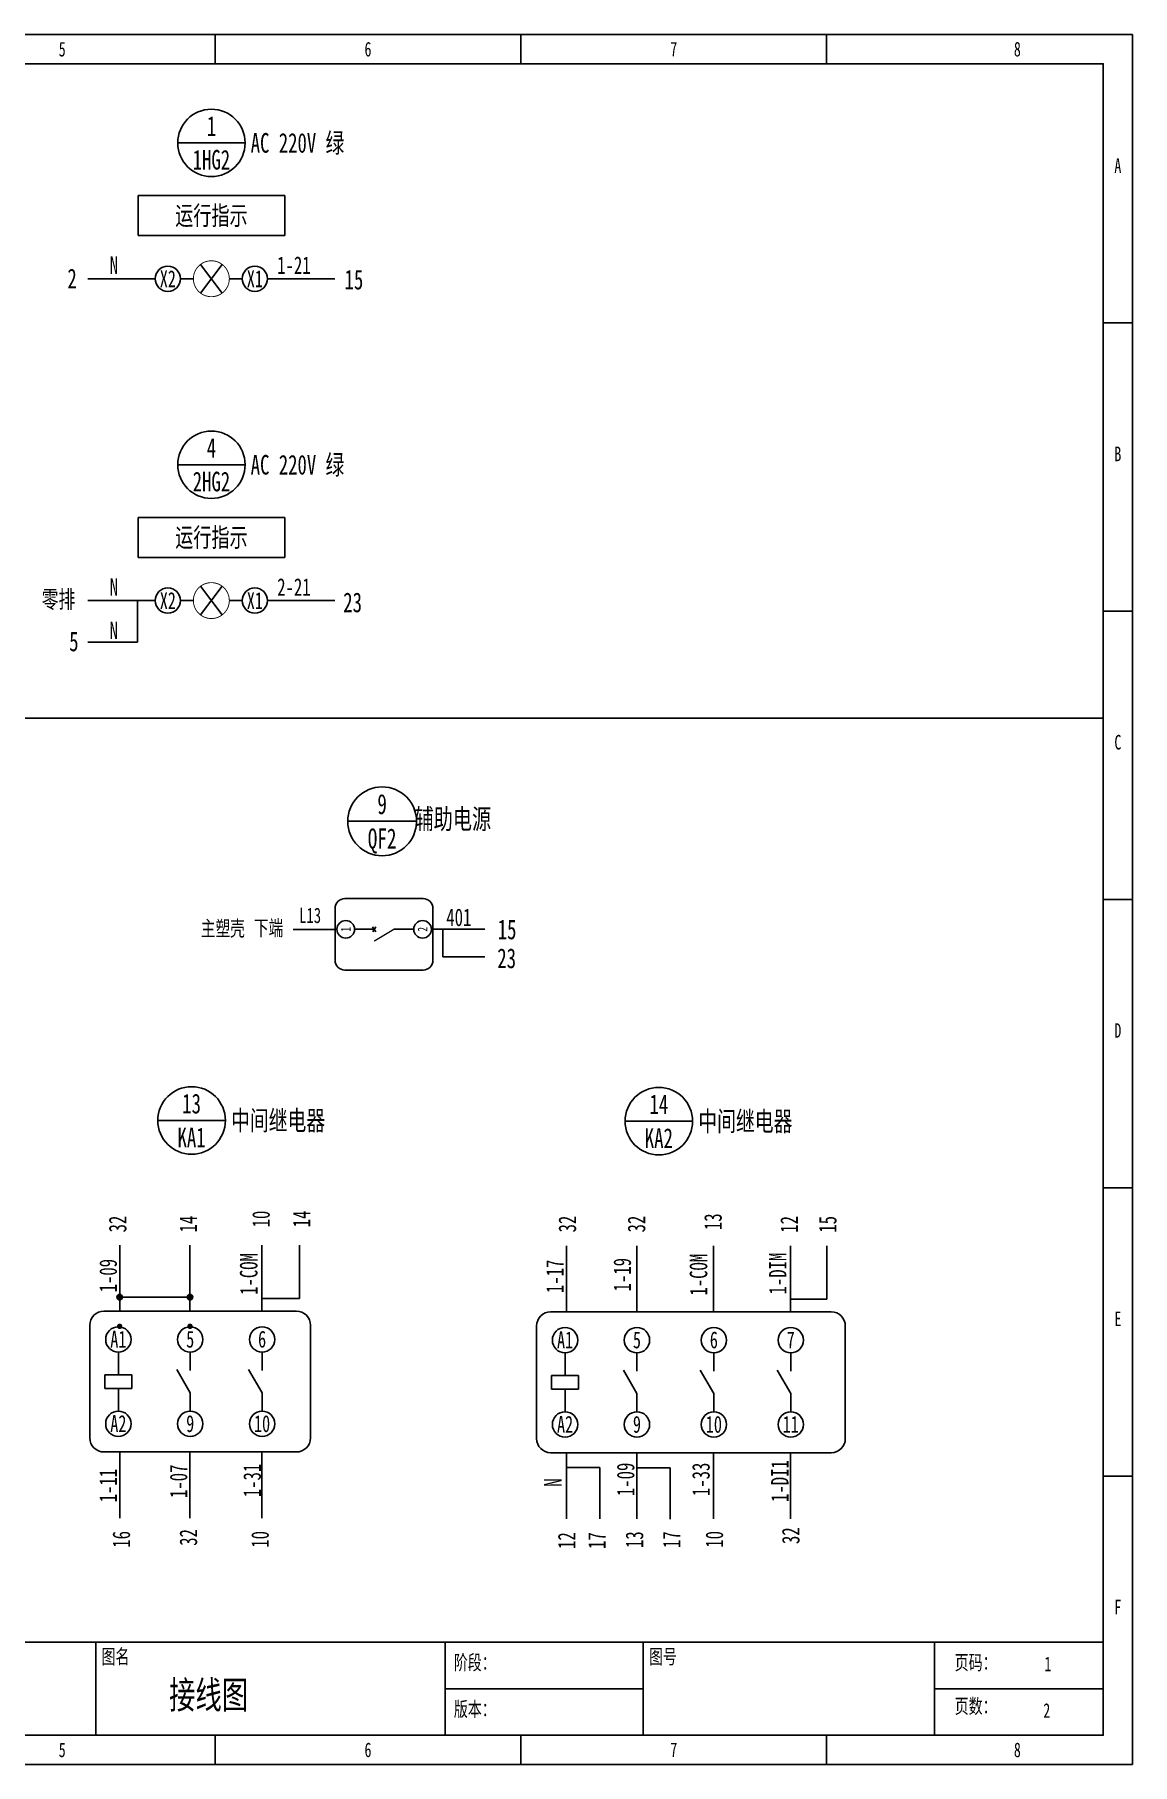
# Model space of a CAD drawing. Header units: millimetres. Extents: x 401220 to 2750366, y -101310 to 943175.
# Drawn here: x 1143303 to 1171020, y 442864 to 486537 of the extents above; entities that cross this region are included whole.
import ezdxf
from ezdxf.enums import TextEntityAlignment as Align

# ---------------------------------------------------------------- set-up
doc = ezdxf.new("R2010")
doc.units = ezdxf.units.MM
doc.styles.add('IDQSTYLE', font='NSimSun.ttf', dxfattribs={"width": 0.7})

msp = doc.modelspace()

# ---------------------------------------------------------------- hatches: boundary and pattern name
h = msp.add_hatch(color=256)
h.dxf.hatch_style = 1
h.paths.add_polyline_path([(1145450.6441, 454729.43122, 0.4142135624), (1145381.26534, 454660.05246), (1145450.6441, 454660.05246)])
h.paths.add_polyline_path([(1145450.6441, 454660.05246), (1145381.26534, 454660.05246, 0.4142135624), (1145450.6441, 454590.6737)])
h.paths.add_polyline_path([(1145520.02286, 454660.05246, 0.4142135624), (1145450.6441, 454729.43122), (1145450.6441, 454590.6737, 0.4142135624)])
h = msp.add_hatch(color=256)
h.dxf.hatch_style = 1
h.paths.add_polyline_path([(1147225.97929, 454729.43122, 0.4142135624), (1147156.60053, 454660.05246), (1147225.97929, 454660.05246)])
h.paths.add_polyline_path([(1147225.97929, 454660.05246), (1147156.60053, 454660.05246, 0.4142135624), (1147225.97929, 454590.6737)])
h.paths.add_polyline_path([(1147295.35804, 454660.05246, 0.4142135624), (1147225.97929, 454729.43122), (1147225.97929, 454590.6737, 0.4142135624)])
h = msp.add_hatch(color=256)
h.dxf.hatch_style = 1
h.paths.add_polyline_path([(1145450.6441, 453994.407, 0.4142135624), (1145381.26534, 453925.02824), (1145450.6441, 453925.02824)])
h.paths.add_polyline_path([(1145450.6441, 453925.02824), (1145381.26534, 453925.02824, 0.4142135624), (1145450.6441, 453855.64949)])
h.paths.add_polyline_path([(1145520.02286, 453925.02824, 0.4142135624), (1145450.6441, 453994.407), (1145450.6441, 453855.64949, 0.4142135624)])
h = msp.add_hatch(color=256)
h.dxf.hatch_style = 1
h.paths.add_polyline_path([(1147225.97929, 453994.407, 0.4142135624), (1147156.60053, 453925.02824), (1147225.97929, 453925.02824)])
h.paths.add_polyline_path([(1147225.97929, 453925.02824), (1147156.60053, 453925.02824, 0.4142135624), (1147225.97929, 453855.64949)])
h.paths.add_polyline_path([(1147295.35804, 453925.02824, 0.4142135624), (1147225.97929, 453994.407), (1147225.97929, 453855.64949, 0.4142135624)])

# ---------------------------------------------------------------- linework, layer by layer
at = {"ltscale": 4}
for p, q in [((1147859.96493, 485801.79553), (1147859.96493, 486537.0285)), ((1155579.91116, 485801.79553), (1155579.91116, 486537.0285)), ((1163299.8574, 485801.79553), (1163299.8574, 486537.0285)), ((1170284.57066, 479258.22205), (1171019.80363, 479258.22205)), ((1170284.57066, 471979.4156), (1171019.80363, 471979.4156)), ((1170284.57066, 464700.60915), (1171019.80363, 464700.60915)), ((1170284.57066, 457421.8027), (1171019.80363, 457421.8027)), ((1170284.57066, 450142.99625), (1171019.80363, 450142.99625)), ((1112054.11905, 445952.16829), (1170284.57066, 445952.16829)), ((1144845.50973, 445952.16829), (1144845.50973, 443599.42277)), ((1153668.30543, 445952.16829), (1153668.30543, 443599.42277)), ((1158667.88966, 445952.16829), (1158667.88966, 443599.42277)), ((1166020.21941, 445952.16829), (1166020.21941, 443599.42277)), ((1153668.30543, 444775.79553), (1158667.88966, 444775.79553)), ((1166020.21941, 444775.79553), (1170284.57066, 444775.79553)), ((1147859.96493, 442864.1898), (1147859.96493, 443599.42277)), ((1155579.91116, 442864.1898), (1155579.91116, 443599.42277)), ((1163299.8574, 442864.1898), (1163299.8574, 443599.42277))]:
    msp.add_line(p, q, dxfattribs=at)
for p, q in [((1146916.27179, 483802.84735), (1148617.10263, 483802.84735)), ((1145915.31299, 482473.09505), (1149618.06143, 482473.09505)), ((1145915.31299, 481464.1497), (1145915.31299, 482473.09505)), ((1149618.06143, 482473.09505), (1149618.06143, 481464.1497)), ((1149618.06143, 481464.1497), (1145915.31299, 481464.1497)), ((1147493.13744, 480735.6824), (1148037.40331, 480009.99457)), ((1146349.32817, 480372.83832), (1144648.49733, 480372.83832)), ((1146985.72272, 480372.83843), (1147198.32677, 480372.83849)), ((1147198.32677, 480372.83849), (1147311.71549, 480372.83849)), ((1148218.82527, 480372.83849), (1148332.21399, 480372.83849)), ((1148332.21399, 480372.83849), (1148544.81766, 480372.83843)), ((1149184.04624, 480372.83832), (1150884.87708, 480372.83832)), ((1146916.27179, 475677.28331), (1148617.10263, 475677.28331)), ((1145915.31299, 474347.53101), (1149618.06143, 474347.53101)), ((1145915.31299, 473338.58566), (1145915.31299, 474347.53101)), ((1149618.06143, 474347.53101), (1149618.06143, 473338.58566)), ((1149618.06143, 473338.58566), (1145915.31299, 473338.58566)), ((1147493.13744, 472610.11836), (1148037.40331, 471884.43054)), ((1146349.32817, 472247.27428), (1144648.49733, 472247.27428)), ((1145899.5338, 472247.27428), (1145899.5338, 471198.08281)), ((1146985.72272, 472247.27439), (1147198.32677, 472247.27445)), ((1147198.32677, 472247.27445), (1147311.71549, 472247.27445)), ((1148218.82527, 472247.27445), (1148332.21399, 472247.27445)), ((1148332.21399, 472247.27445), (1148544.81766, 472247.27439)), ((1149184.04624, 472247.27428), (1150884.87708, 472247.27428)), ((1145899.5338, 471198.08281), (1144648.49733, 471198.08281)), ((1112054.11905, 469282.39494), (1170284.57066, 469282.39494)), ((1151208.50872, 466674.90144), (1152945.99927, 466674.90144)), ((1151136.69809, 464723.81161), (1153113.61565, 464723.81161)), ((1150889.5834, 464476.69691), (1150889.5834, 463165.54745)), ((1153360.73034, 464476.69691), (1153360.73034, 463165.54692)), ((1150560.80458, 463944.05957), (1149829.34509, 463944.05957)), ((1150886.97953, 463944.05957), (1150155.52003, 463944.05957)), ((1151380.90735, 463947.43079), (1151630.92748, 463947.43079)), ((1151878.04218, 463947.43077), (1151630.92748, 463947.43079)), ((1151834.8251, 464012.30386), (1151921.25925, 463882.55767)), ((1151842.68274, 463882.55768), (1151919.68773, 464012.30386)), ((1152619.38626, 463947.43071), (1152372.27156, 463947.43073)), ((1152619.38626, 463947.43079), (1152875.79026, 463947.43079)), ((1153360.73034, 463947.43079), (1154666.27752, 463947.43079)), ((1153610.20956, 463947.43079), (1153610.20956, 463252.11016)), ((1153610.20956, 463252.11016), (1154666.27752, 463252.11016)), ((1151136.69809, 462918.43223), (1153113.61565, 462918.43223)), ((1146413.11842, 459121.52206), (1148119.92513, 459121.52206)), ((1158210.33933, 459103.69854), (1159917.14604, 459103.69854)), ((1145450.6441, 454307.41419), (1145450.6441, 455973.81228)), ((1145450.6441, 454307.41419), (1145450.6441, 455973.81228)), ((1147225.97929, 454307.41419), (1147225.97929, 455973.81228)), ((1147225.97929, 454307.41419), (1147225.97929, 455973.81228)), ((1149040.71081, 454307.41419), (1149040.71081, 455973.81228)), ((1149040.71081, 454307.41419), (1149040.71081, 455973.81228)), ((1149992.16862, 454894.97798), (1149992.16862, 455973.81228)), ((1149992.16862, 454630.64403), (1149992.16862, 455973.81228)), ((1149992.16862, 454894.97798), (1149992.16862, 455973.81228)), ((1149992.16862, 454630.64403), (1149992.16862, 455973.81228)), ((1156729.42833, 454289.59067), (1156729.42833, 455955.98876)), ((1156729.42833, 454289.59067), (1156729.42833, 455955.98876)), ((1158504.76352, 454289.59067), (1158504.76352, 455955.98876)), ((1158504.76352, 454289.59067), (1158504.76352, 455955.98876)), ((1160446.47926, 454289.59067), (1160446.47926, 455955.98876)), ((1160446.47926, 454289.59067), (1160446.47926, 455955.98876)), ((1162388.195, 454289.59067), (1162388.195, 455955.98876)), ((1162388.195, 454289.59067), (1162388.195, 455955.98876)), ((1163302.29311, 454612.82051), (1163302.29311, 455955.98876)), ((1163302.29311, 454612.82051), (1163302.29311, 455955.98876)), ((1147225.97929, 454660.05246), (1145450.6441, 454660.05246)), ((1148118.07842, 454307.41419), (1145053.08514, 454307.41419)), ((1148118.07842, 454307.41419), (1145053.08514, 454307.41419)), ((1149913.61784, 454307.41419), (1145117.5654, 454307.41419)), ((1149913.61784, 454307.41419), (1145117.5654, 454307.41419)), ((1148739.10492, 454307.41419), (1145674.11164, 454307.41419)), ((1148739.10492, 454307.41419), (1145674.11164, 454307.41419)), ((1149040.71081, 454630.64403), (1149992.16862, 454630.64403)), ((1149040.71081, 454630.64403), (1149992.16862, 454630.64403)), ((1160369.57217, 454289.59067), (1156331.86937, 454289.59067)), ((1160369.57217, 454289.59067), (1156331.86937, 454289.59067)), ((1163415.58926, 454289.59067), (1160369.57217, 454289.59067)), ((1163415.58926, 454289.59067), (1160369.57217, 454289.59067)), ((1162388.195, 454612.82051), (1163302.29311, 454612.82051)), ((1162388.195, 454612.82051), (1163302.29311, 454612.82051)), ((1144697.50041, 453951.82946), (1144697.50041, 451107.15161)), ((1144697.50041, 453951.82946), (1144697.50041, 451107.15161)), ((1150269.20257, 451107.15161), (1150269.20257, 453951.82946)), ((1150269.20257, 451107.15161), (1150269.20257, 453951.82946)), ((1155976.28464, 453934.00594), (1155976.28464, 451089.32809)), ((1155976.28464, 453934.00594), (1155976.28464, 451089.32809)), ((1163771.17399, 451089.32809), (1163771.17399, 453934.00594)), ((1163771.17399, 451089.32809), (1163771.17399, 453934.00594)), ((1145417.14151, 453095.96624), (1145417.14148, 452697.71134)), ((1145417.14151, 453095.96624), (1145417.14148, 452697.71134)), ((1145417.14151, 453272.93829), (1145417.14151, 453095.96624)), ((1145417.14151, 453272.93829), (1145417.14151, 453095.96624)), ((1147231.87304, 453095.96624), (1147231.87301, 452811.49846)), ((1147231.87304, 453095.96624), (1147231.87301, 452811.49846)), ((1147231.87304, 453272.93829), (1147231.87304, 453095.96624)), ((1147231.87304, 453272.93829), (1147231.87304, 453095.96624)), ((1149046.60456, 453095.96624), (1149046.60454, 452811.49846)), ((1149046.60456, 453095.96624), (1149046.60454, 452811.49846)), ((1149046.60456, 453272.93829), (1149046.60456, 453095.96624)), ((1149046.60456, 453272.93829), (1149046.60456, 453095.96624)), ((1156695.92574, 453078.14272), (1156695.92571, 452679.88782)), ((1156695.92574, 453078.14272), (1156695.92571, 452679.88782)), ((1156695.92574, 453255.11477), (1156695.92574, 453078.14272)), ((1156695.92574, 453255.11477), (1156695.92574, 453078.14272)), ((1158510.65727, 453078.14272), (1158510.65724, 452793.67494)), ((1158510.65727, 453078.14272), (1158510.65724, 452793.67494)), ((1158510.65727, 453255.11477), (1158510.65727, 453078.14272)), ((1158510.65727, 453255.11477), (1158510.65727, 453078.14272)), ((1160452.37301, 453078.14272), (1160452.37299, 452793.67494)), ((1160452.37301, 453078.14272), (1160452.37299, 452793.67494)), ((1160452.37301, 453255.11477), (1160452.37301, 453078.14272)), ((1160452.37301, 453255.11477), (1160452.37301, 453078.14272)), ((1162394.08875, 453078.14272), (1162394.08873, 452793.67494)), ((1162394.08875, 453078.14272), (1162394.08873, 452793.67494)), ((1162394.08875, 453255.11477), (1162394.08875, 453078.14272)), ((1162394.08875, 453255.11477), (1162394.08875, 453078.14272)), ((1145075.78014, 452697.71137), (1145075.78011, 452356.35003)), ((1145075.78014, 452697.71137), (1145075.78011, 452356.35003)), ((1145758.50282, 452697.71131), (1145075.78014, 452697.71137)), ((1145758.50282, 452697.71131), (1145075.78014, 452697.71137)), ((1145758.5028, 452356.34997), (1145758.50282, 452697.71131)), ((1145758.5028, 452356.34997), (1145758.50282, 452697.71131)), ((1147231.87297, 452242.56289), (1146890.51167, 452833.8181)), ((1147231.87297, 452242.56289), (1146890.51167, 452833.8181)), ((1149046.60449, 452242.56375), (1148705.2432, 452833.81897)), ((1149046.60449, 452242.56375), (1148705.2432, 452833.81897)), ((1156354.56437, 452679.88785), (1156354.56434, 452338.52651)), ((1156354.56437, 452679.88785), (1156354.56434, 452338.52651)), ((1157037.28705, 452679.8878), (1156354.56437, 452679.88785)), ((1157037.28705, 452679.8878), (1156354.56437, 452679.88785)), ((1157037.28703, 452338.52645), (1157037.28705, 452679.8878)), ((1157037.28703, 452338.52645), (1157037.28705, 452679.8878)), ((1158510.6572, 452224.73951), (1158169.2959, 452815.99473)), ((1158510.6572, 452224.73951), (1158169.2959, 452815.99473)), ((1160452.37294, 452224.73951), (1160111.01165, 452815.99473)), ((1160452.37294, 452224.73951), (1160111.01165, 452815.99473)), ((1162394.08868, 452224.73951), (1162052.72739, 452815.99473)), ((1162394.08868, 452224.73951), (1162052.72739, 452815.99473)), ((1145075.78011, 452356.35003), (1145758.5028, 452356.34997)), ((1145075.78011, 452356.35003), (1145758.5028, 452356.34997)), ((1145417.14145, 452356.35), (1145417.14142, 451958.0951)), ((1145417.14145, 452356.35), (1145417.14142, 451958.0951)), ((1147231.87295, 451958.0951), (1147231.87297, 452242.56289)), ((1147231.87295, 451958.0951), (1147231.87297, 452242.56289)), ((1149046.60447, 451958.0951), (1149046.60449, 452242.56289)), ((1149046.60447, 451958.0951), (1149046.60449, 452242.56289)), ((1156354.56434, 452338.52651), (1157037.28703, 452338.52645)), ((1156354.56434, 452338.52651), (1157037.28703, 452338.52645)), ((1156695.92568, 452338.52648), (1156695.92565, 451940.27158)), ((1156695.92568, 452338.52648), (1156695.92565, 451940.27158)), ((1158510.65718, 451940.27158), (1158510.6572, 452224.73937)), ((1158510.65718, 451940.27158), (1158510.6572, 452224.73937)), ((1158510.65718, 451940.27158), (1158510.6572, 452224.73937)), ((1158510.65718, 451940.27158), (1158510.6572, 452224.73937)), ((1160452.37292, 451940.27158), (1160452.37294, 452224.73937)), ((1160452.37292, 451940.27158), (1160452.37294, 452224.73937)), ((1162394.08866, 451940.27158), (1162394.08868, 452224.73937)), ((1162394.08866, 451940.27158), (1162394.08868, 452224.73937)), ((1145417.14151, 451958.0951), (1145417.14151, 451784.0441)), ((1145417.14151, 451958.0951), (1145417.14151, 451784.0441)), ((1147231.87304, 451958.0951), (1147231.87304, 451784.0441)), ((1147231.87304, 451958.0951), (1147231.87304, 451784.0441)), ((1149046.60456, 451958.0951), (1149046.60456, 451784.0441)), ((1149046.60456, 451958.0951), (1149046.60456, 451784.0441)), ((1156695.92574, 451940.27158), (1156695.92574, 451766.22058)), ((1156695.92574, 451940.27158), (1156695.92574, 451766.22058)), ((1158510.65727, 451940.27158), (1158510.65727, 451766.22058)), ((1158510.65727, 451940.27158), (1158510.65727, 451766.22058)), ((1160452.37301, 451940.27158), (1160452.37301, 451766.22058)), ((1160452.37301, 451940.27158), (1160452.37301, 451766.22058)), ((1162394.08875, 451940.27158), (1162394.08875, 451766.22058)), ((1162394.08875, 451940.27158), (1162394.08875, 451766.22058)), ((1145053.08514, 450751.56688), (1148118.07842, 450751.56688)), ((1145053.08514, 450751.56688), (1148118.07842, 450751.56688)), ((1145117.5654, 450751.56688), (1149913.61784, 450751.56688)), ((1145117.5654, 450751.56688), (1149913.61784, 450751.56688)), ((1145450.6441, 449085.16879), (1145450.6441, 450751.56688)), ((1145450.6441, 449085.16879), (1145450.6441, 450751.56688)), ((1145674.11164, 450751.56688), (1148739.10492, 450751.56688)), ((1145674.11164, 450751.56688), (1148739.10492, 450751.56688)), ((1147225.97929, 449085.16879), (1147225.97929, 450751.56688)), ((1147225.97929, 449085.16879), (1147225.97929, 450751.56688)), ((1149040.71081, 449085.16879), (1149040.71081, 450751.56688)), ((1149040.71081, 449085.16879), (1149040.71081, 450751.56688)), ((1156331.86937, 450733.74336), (1160369.57217, 450733.74336)), ((1156331.86937, 450733.74336), (1160369.57217, 450733.74336)), ((1156729.42833, 449067.34527), (1156729.42833, 450733.74336)), ((1156729.42833, 449067.34527), (1156729.42833, 450733.74336)), ((1156729.42833, 449067.34527), (1156729.42833, 450733.74336)), ((1156729.42833, 449067.34527), (1156729.42833, 450733.74336)), ((1158504.76352, 449067.34527), (1158504.76352, 450733.74336)), ((1158504.76352, 449067.34527), (1158504.76352, 450733.74336)), ((1160369.57217, 450733.74336), (1163415.58926, 450733.74336)), ((1160369.57217, 450733.74336), (1163415.58926, 450733.74336)), ((1160446.47926, 449067.34527), (1160446.47926, 450733.74336)), ((1160446.47926, 449067.34527), (1160446.47926, 450733.74336)), ((1162388.195, 449067.34527), (1162388.195, 450733.74336)), ((1162388.195, 449067.34527), (1162388.195, 450733.74336)), ((1157576.48078, 450357.32689), (1156729.42833, 450357.32689)), ((1157576.48078, 450357.32689), (1156729.42833, 450357.32689)), ((1157576.48078, 450357.32689), (1157576.48078, 449067.34527)), ((1157576.48078, 450357.32689), (1157576.48078, 449067.34527)), ((1157576.48078, 450357.32689), (1157576.48078, 449067.34527)), ((1157576.48078, 450357.32689), (1157576.48078, 449067.34527)), ((1159351.81597, 450347.71601), (1158504.76352, 450347.71601)), ((1159351.81597, 450347.71601), (1158504.76352, 450347.71601)), ((1159351.81597, 450347.71601), (1159351.81597, 449057.7344)), ((1159351.81597, 450347.71601), (1159351.81597, 449057.7344)), ((1159351.81597, 450347.71601), (1159351.81597, 449057.7344)), ((1159351.81597, 450347.71601), (1159351.81597, 449057.7344))]:
    msp.add_line(p, q)
for points in [[(1110436.60651, 442864.1898), (1171019.80363, 442864.1898), (1171019.80363, 486537.0285), (1110436.60651, 486537.0285)], [(1112054.11905, 443599.42277), (1170284.57066, 443599.42277), (1170284.57066, 485801.79553), (1112054.11905, 485801.79553)]]:
    msp.add_lwpolyline(points, close=True, dxfattribs=at)
at = {"const_width": 22.67774}
for points in [[(1147311.71549, 480372.83849, 1), (1148218.82527, 480372.83849, 1)], [(1147311.71549, 472247.27445, 1), (1148218.82527, 472247.27445, 1)]]:
    msp.add_lwpolyline(points, format="xyb", close=True, dxfattribs=at)
for points in [[(1148037.40331, 480735.6824), (1147493.13744, 480009.99457)], [(1148037.40331, 472610.11836), (1147493.13744, 471884.43054)]]:
    msp.add_lwpolyline(points)
at = {"const_width": 34.59606}
msp.add_lwpolyline([(1152372.27159, 463947.43073), (1151878.04217, 463650.89313)], dxfattribs=at)
for centre, radius in [((1147766.68721, 483802.84735), 850.41542), ((1146666.81694, 480372.83843), 318.90578), ((1148863.72344, 480372.83843), 318.90578), ((1147766.68721, 475677.28331), 850.41542), ((1146666.81694, 472247.27439), 318.90578), ((1148863.72344, 472247.27439), 318.90578), ((1152077.25399, 466674.90144), 868.74527), ((1151158.50413, 463947.43079), 222.40322), ((1153098.19348, 463947.43079), 222.40322), ((1147266.52178, 459121.52206), 853.40336), ((1159063.74268, 459103.69854), 853.40336), ((1145450.6441, 454660.05246), 69.37876), ((1147225.97929, 454660.05246), 69.37876), ((1145417.14151, 453592.96455), 320.02626), ((1145417.14151, 453592.96455), 320.02626), ((1147231.87304, 453592.96455), 320.02626), ((1147231.87304, 453592.96455), 320.02626), ((1149046.60456, 453592.96455), 320.02626), ((1149046.60456, 453592.96455), 320.02626), ((1156695.92574, 453575.14103), 320.02626), ((1156695.92574, 453575.14103), 320.02626), ((1158510.65727, 453575.14103), 320.02626), ((1158510.65727, 453575.14103), 320.02626), ((1160452.37301, 453575.14103), 320.02626), ((1160452.37301, 453575.14103), 320.02626), ((1162394.08875, 453575.14103), 320.02626), ((1162394.08875, 453575.14103), 320.02626), ((1145417.14151, 451464.01784), 320.02626), ((1145417.14151, 451464.01784), 320.02626), ((1147231.87304, 451464.01784), 320.02626), ((1147231.87304, 451464.01784), 320.02626), ((1149046.60456, 451464.01784), 320.02626), ((1149046.60456, 451464.01784), 320.02626), ((1156695.92574, 451446.19433), 320.02626), ((1156695.92574, 451446.19433), 320.02626), ((1158510.65727, 451446.19433), 320.02626), ((1158510.65727, 451446.19433), 320.02626), ((1160452.37301, 451446.19433), 320.02626), ((1160452.37301, 451446.19433), 320.02626), ((1162394.08875, 451446.19433), 320.02626), ((1162394.08875, 451446.19433), 320.02626)]:
    msp.add_circle(centre, radius)
for centre, radius, start, end in [((1151136.69809, 464476.69691), 247.11469, 90, 180), ((1153113.61565, 464476.69691), 247.11469, 0, 90), ((1151136.69809, 463165.54692), 247.11469, 180, 270), ((1153113.61565, 463165.54692), 247.11469, 270, 0), ((1145053.08514, 453951.82946), 355.58473, 90, 180), ((1145053.08514, 453951.82946), 355.58473, 90, 180), ((1149913.61784, 453951.82946), 355.58473, 0, 90), ((1149913.61784, 453951.82946), 355.58473, 0, 90), ((1156331.86937, 453934.00594), 355.58473, 90, 180), ((1156331.86937, 453934.00594), 355.58473, 90, 180), ((1163415.58926, 453934.00594), 355.58473, 0, 90), ((1163415.58926, 453934.00594), 355.58473, 0, 90), ((1145053.08514, 451107.15161), 355.58473, 180, 270), ((1145053.08514, 451107.15161), 355.58473, 180, 270), ((1149913.61784, 451107.15161), 355.58473, 270, 0), ((1149913.61784, 451107.15161), 355.58473, 270, 0), ((1156331.86937, 451089.32809), 355.58473, 180, 270), ((1156331.86937, 451089.32809), 355.58473, 180, 270), ((1163415.58926, 451089.32809), 355.58473, 270, 0), ((1163415.58926, 451089.32809), 355.58473, 270, 0)]:
    msp.add_arc(centre, radius, start, end)
for p in [(1147765.27038, 480372.83849), (1147765.27038, 472247.27445)]:
    msp.add_point(p)

# ---------------------------------------------------------------- texts
at = {"style": 'IDQSTYLE', "width": 0.7}
for s, p in [('5', (1143999.99181, 485875.31882)), ('6', (1151719.93805, 485875.31882)), ('7', (1159439.88428, 485875.31882)), ('8', (1168115.63338, 485875.31882)), ('A', (1170652.18715, 482934.38693)), ('B', (1170652.18715, 475655.58047)), ('C', (1170652.18715, 468376.77402)), ('D', (1170652.18715, 461097.96757)), ('E', (1170652.18715, 453819.16112)), ('F', (1170652.18715, 446540.35467)), ('5', (1143999.99181, 442937.71309)), ('6', (1151719.93805, 442937.71309)), ('7', (1159439.88428, 442937.71309)), ('8', (1168115.63338, 442937.71309))]:
    msp.add_text(s, height=368.35172, dxfattribs=at).set_placement(p, align=Align.BOTTOM_CENTER)
for s, height, p in [('1', 496.07566, (1147766.68721, 484228.05506)), ('1HG2', 496.075662, (1147766.68721, 483377.63964)), ('运行指示', 478.358674, (1147766.68721, 481968.62237)), ('N', 443.10416, (1145306.41903, 480715.20331)), ('1-21', 443.104155, (1149850.2513, 480715.20331)), ('2', 496.07566, (1144249.08725, 480379.42608)), ('X2', 425.20771, (1146666.81694, 480372.83843)), ('X1', 425.20771, (1148863.72344, 480372.83843)), ('15', 497.818624, (1151364.92355, 480352.65781)), ('4', 496.07566, (1147766.68721, 476102.49102)), ('2HG2', 496.075662, (1147766.68721, 475252.0756)), ('运行指示', 478.358674, (1147766.68721, 473843.05834)), ('零排', 443.104155, (1143905.28434, 472280.37963)), ('N', 443.10416, (1145306.41903, 472589.63927)), ('2-21', 443.104155, (1149850.2513, 472589.63927)), ('X2', 425.20771, (1146666.81694, 472247.27439)), ('X1', 425.20771, (1148863.72344, 472247.27439)), ('23', 497.818624, (1151331.68196, 472202.41683)), ('N', 443.10416, (1145301.25707, 471496.44232)), ('5', 496.07566, (1144294.36073, 471216.34049)), ('9', 506.76808, (1152077.25399, 467109.27408)), ('辅助电源', 506.768077, (1153861.9442, 466734.48107)), ('QF2', 506.768077, (1152077.25399, 466240.5288)), ('401', 443.104155, (1154013.92123, 464251.47201)), ('15', 497.818624, (1155231.73168, 463945.57291)), ('23', 497.818624, (1155221.81499, 463217.12144)), ('13', 497.818624, (1147266.52178, 459548.22373)), ('14', 497.818624, (1159063.74268, 459530.40022)), ('KA1', 497.818624, (1147266.52178, 458694.82038)), ('KA2', 497.818624, (1159063.74268, 458676.99686)), ('接线图', 696.184752, (1147695.877, 444620.82311))]:
    msp.add_text(s, height=height, dxfattribs=at).set_placement(p, align=Align.MIDDLE_CENTER)
for s, height, p in [('AC 220V 绿', 496.075662, (1148758.83853, 483802.84735)), ('AC 220V 绿', 496.075662, (1148758.83853, 475677.28331)), ('中间继电器', 497.818624, (1148262.15903, 459121.52206)), ('中间继电器', 497.818624, (1160059.37993, 459103.69854))]:
    msp.add_text(s, height=height, dxfattribs=at).set_placement(p, align=Align.MIDDLE_LEFT)
at = {"ltscale": 0.8, "style": 'IDQSTYLE', "width": 0.7}
for s, p in [('L13', (1150259.99362, 464300.13559)), ('主塑壳', (1148055.77308, 463970.98757)), ('下端', (1149210.58677, 463982.66724))]:
    msp.add_text(s, height=387.24075, dxfattribs=at).set_placement(p, align=Align.MIDDLE_CENTER)
at = {"style": 'IDQSTYLE', "width": 0.7}
for s, p in [('1', (1151282.06147, 463947.43079)), ('2', (1153221.75083, 463947.43079))]:
    msp.add_text(s, height=247.11469, rotation=90, dxfattribs=at).set_placement(p, align=Align.CENTER)
for s, height, p in [('10', 443.104155, (1149017.85675, 456633.46572)), ('14', 443.104155, (1150040.62769, 456635.75682)), ('32', 443.104155, (1145398.87671, 456506.22765)), ('14', 443.104155, (1147179.78578, 456506.22765)), ('32', 443.104155, (1156752.30243, 456506.22765)), ('32', 443.104155, (1158498.27782, 456506.22765)), ('13', 443.104155, (1160429.66459, 456565.11617)), ('12', 443.104155, (1162352.7836, 456498.65215)), ('15', 443.104155, (1163324.91112, 456499.7858)), ('1-09', 443.104155, (1145157.99952, 455204.03009)), ('1-COM', 443.104155, (1148709.04934, 455246.10483)), ('1-17', 443.104155, (1156436.78375, 455186.20657)), ('1-19', 443.104155, (1158138.20034, 455228.28131)), ('1-COM', 443.104155, (1160065.68492, 455228.28131)), ('1-DIM', 443.104155, (1162064.44144, 455256.79571)), ('1-11', 443.104155, (1145157.99952, 449902.66882)), ('1-07', 443.104155, (1146936.08768, 450011.95206)), ('1-31', 443.104155, (1148793.90322, 450033.83371)), ('1-09', 443.104155, (1158223.00447, 450060.03428)), ('1-33', 443.104155, (1160125.14492, 450060.32575)), ('1-DI1', 443.104155, (1162117.00863, 450017.37811)), ('N', 443.10416, (1156385.4116, 449978.58368)), ('16', 443.104155, (1145491.45306, 448545.80935)), ('32', 443.104155, (1147183.881, 448594.62143)), ('10', 443.104155, (1148993.73353, 448545.80935)), ('12', 443.104155, (1156734.87869, 448514.3723)), ('17', 443.104155, (1157498.62589, 448514.3723)), ('13', 443.104155, (1158446.73205, 448537.88859)), ('17', 443.104155, (1159384.95927, 448537.88859)), ('10', 443.104155, (1160463.99097, 448545.80935)), ('32', 443.104155, (1162393.01602, 448639.10926))]:
    msp.add_text(s, height=height, rotation=90, dxfattribs=at).set_placement(p, align=Align.MIDDLE_CENTER)
for s, height, p in [('A1', 426.701678, (1145417.14151, 453387.59322)), ('A1', 426.701678, (1145417.14151, 453387.59322)), ('5', 426.70168, (1147231.87304, 453387.59322)), ('5', 426.70168, (1147231.87304, 453387.59322)), ('6', 426.70168, (1149046.60456, 453387.59322)), ('6', 426.70168, (1149046.60456, 453387.59322)), ('A1', 426.701678, (1156695.92574, 453369.76971)), ('A1', 426.701678, (1156695.92574, 453369.76971)), ('5', 426.70168, (1158510.65727, 453369.76971)), ('6', 426.70168, (1160452.37301, 453369.76971)), ('6', 426.70168, (1160452.37301, 453369.76971)), ('7', 426.70168, (1162394.08875, 453369.76971)), ('7', 426.70168, (1162394.08875, 453369.76971)), ('A2', 426.701678, (1145417.14151, 451254.81013)), ('A2', 426.701678, (1145417.14151, 451254.81013)), ('9', 426.70168, (1147231.87304, 451254.81013)), ('9', 426.70168, (1147231.87304, 451254.81013)), ('10', 426.701678, (1149046.60456, 451254.81013)), ('10', 426.701678, (1149046.60456, 451254.81013)), ('A2', 426.701678, (1156695.92574, 451236.98661)), ('A2', 426.701678, (1156695.92574, 451236.98661)), ('9', 426.70168, (1158510.65727, 451236.98661)), ('9', 426.70168, (1158510.65727, 451236.98661)), ('10', 426.701678, (1160452.37301, 451236.98661)), ('10', 426.701678, (1160452.37301, 451236.98661)), ('11', 426.701678, (1162394.08875, 451236.98661)), ('1', 368.35172, (1168887.62801, 445216.93532)), ('2', 368.35172, (1168858.24426, 444040.56256))]:
    msp.add_text(s, height=height, dxfattribs=at).set_placement(p, align=Align.CENTER)
for s, p in [('图名', (1144992.55633, 445290.45861)), ('阶段：', (1153888.87532, 445143.41202)), ('图号', (1158814.93625, 445290.45861)), ('页码：', (1166534.88249, 445143.41202)), ('版本：', (1153888.87532, 443967.03926)), ('页数：', (1166534.88249, 444040.56256))]:
    msp.add_text(s, height=368.35172, dxfattribs=at).set_placement(p, align=Align.BOTTOM_LEFT)

doc.saveas('drawing.dxf')
